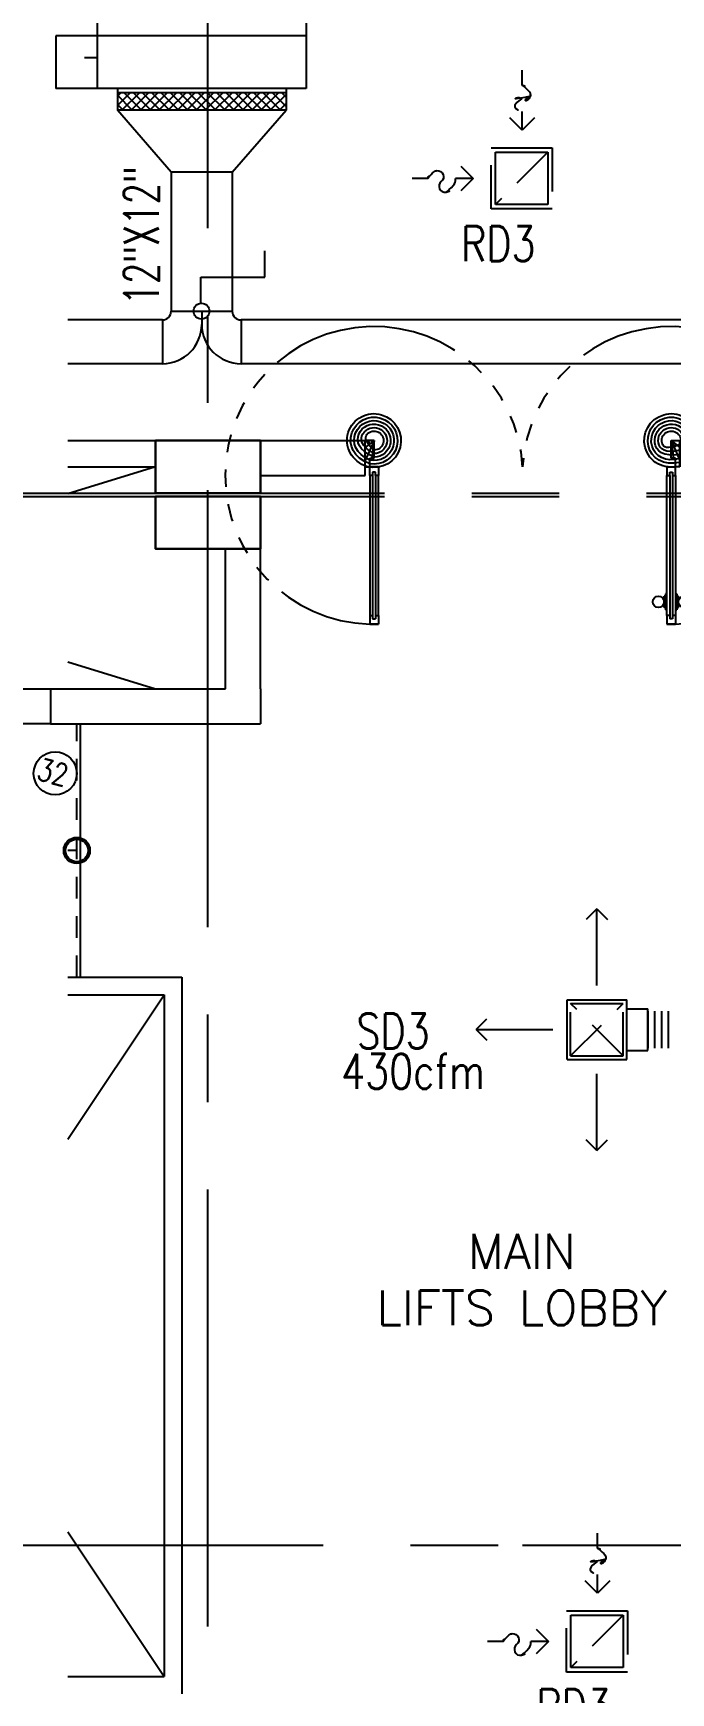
# Model space of a CAD drawing. Extents: x 417866029 to 417866302, y 43498045 to 43498122.
# Drawn here: x 417866034.4 to 417866038.05, y 43498072.13 to 43498081.62 of the extents above; entities that cross this region are included whole.
import ezdxf
from ezdxf.enums import TextEntityAlignment as Align

# ---------------------------------------------------------------- set-up
doc = ezdxf.new("R2010")
doc.units = 0
doc.header["$MEASUREMENT"] = 0
for name, pattern in [('CENTERX2', [4, 2.5, -0.5, 0.5, -0.5]), ('HIDDEN', [0.375, 0.25, -0.125]), ('HIDDEN2', [0.1875, 0.125, -0.0625])]:
    doc.linetypes.add(name, pattern=pattern)
doc.layers.get('0').update_dxf_attribs({"linetype": 'CONTINUOUS'})
for name, color, linetype in [('AXES', 11, 'CENTERX2'), ('COL', 7, 'CONTINUOUS'), ('DOOR', 9, 'CONTINUOUS'), ('DUCT', 6, 'CONTINUOUS'), ('FCU', 6, 'CONTINUOUS'), ('HAT', 11, 'CONTINUOUS'), ('M-AC-FLEX', 7, 'CONTINUOUS'), ('M-EGU.', 2, 'CONTINUOUS'), ('M-TEXT', 2, 'CONTINUOUS'), ('RM-NAME', 9, 'CONTINUOUS'), ('SHAFT', 9, 'CONTINUOUS'), ('STR', 9, 'CONTINUOUS'), ('WALL', 9, 'CONTINUOUS')]:
    doc.layers.add(name, color=color, linetype=linetype)
doc.styles.add('ROMANS', font='ROMANS.shx', dxfattribs={"width": 0.6})

# ---------------------------------------------------------------- blocks, each defined once
blk = doc.blocks.new('A$C272A55A0')
at = {"layer": 'DOOR', "color": 0, "linetype": 'ByBlock'}
for p, q in [((-0.0001203324354719371, 900.3541752648598), (-0.0001203324500238523, 1050.354175264831)), ((49.99987966756453, 1050.354175264918), (-0.0001203324354719371, 1050.354175264918)), ((49.99987966756453, 950.354175264918), (49.99987966756453, 1050.354175264918)), ((1749.999879667535, 950.354175264918), (1749.999879667535, 1050.354175264918)), ((1749.999879667535, 1050.354175264918), (1799.999879667535, 1050.354175264918)), ((1799.999879667535, 1050.354175264918), (1799.999879667535, 900.354175264918)), ((24.99987966756453, 950.354175264918), (49.99987966756453, 950.354175264918)), ((24.99987966756453, 900.354175264918), (24.99987966756453, 950.354175264918)), ((1774.999879667535, 950.354175264918), (1749.999879667535, 950.354175264918)), ((1774.999879667535, 900.354175264918), (1774.999879667535, 950.354175264918)), ((-0.0001203324354719371, 900.354175264918), (24.99987966756453, 900.354175264918)), ((74.99987966756453, 900.354175264918), (24.99987966756453, 900.354175264918)), ((24.99987966756453, 850.354175264918), (24.99987966756453, 900.354175264918)), ((57.99987966756453, 870.354175264918), (41.99987966756453, 870.354175264918)), ((41.99987966756453, 870.354175264918), (41.99987966756453, 850.354175264918)), ((57.99987966756453, 850.354175264918), (57.99987966756453, 870.354175264918)), ((74.99987966756453, 900.354175264918), (74.99987966756453, 850.354175264918)), ((1724.999879667535, 900.354175264918), (1774.999879667535, 900.354175264918)), ((1724.999879667535, 900.354175264918), (1724.999879667535, 850.354175264918)), ((1741.999879667535, 870.354175264918), (1757.999879667535, 870.354175264918)), ((1741.999879667535, 850.354175264918), (1741.999879667535, 870.354175264918)), ((1757.999879667535, 870.354175264918), (1757.999879667535, 850.354175264918)), ((1799.999879667535, 900.354175264918), (1774.999879667535, 900.354175264918)), ((1774.999879667535, 850.354175264918), (1774.999879667535, 900.354175264918)), ((41.99987966756453, 850.354175264918), (24.99987966756453, 850.354175264918)), ((74.99987966756453, 850.354175264918), (57.99987966756453, 850.354175264918)), ((1724.999879667535, 850.354175264918), (1741.999879667535, 850.354175264918)), ((1757.999879667535, 850.354175264918), (1774.999879667535, 850.354175264918)), ((1717.799879667495, 160.1117180435103), (1708.799879667495, 160.1117180435103)), ((1708.799879667495, 95.31171804352198), (1708.799879667495, 160.1117180435103)), ((1717.799879667495, 95.31171804352198), (1708.799879667495, 95.31171804352198)), ((1724.999879667535, 172.7117180435162), (1717.799879667495, 172.7117180435162)), ((1717.799879667495, 172.7117180435162), (1717.799879667495, 82.71171804351616)), ((1717.799879667495, 95.31171804352198), (1717.799879667495, 160.1117180435103)), ((1774.999879667535, 172.7117180435162), (1782.199879667576, 172.7117180435162)), ((1782.199879667576, 172.7117180435162), (1782.199879667576, 82.71171804351616)), ((1782.199879667576, 160.1117180435103), (1791.199879667576, 160.1117180435103)), ((1782.199879667576, 95.31171804352198), (1782.199879667576, 160.1117180435103)), ((1782.199879667576, 95.31171804352198), (1791.199879667576, 95.31171804352198)), ((1791.199879667576, 95.31171804352198), (1791.199879667576, 160.1117180435103)), ((24.99987966756453, 50.35417526491801), (41.99987966753542, 50.35417526491801)), ((24.99987966756453, 50.35417526491801), (24.99987966756453, 0.3541752649180125)), ((24.99987966756453, 0.3541752649180125), (74.99987966756453, 0.3541752649180125)), ((74.99987966756453, 0.3541752649180125), (24.99987966756453, 0.3541752649180125)), ((41.99987966753542, 50.35417526491801), (41.99987966753542, 30.35417526491801)), ((41.99987966756453, 30.35417526491801), (57.99987966756453, 30.35417526491801)), ((57.99987966756453, 50.35417526491801), (74.99987966756453, 50.35417526491801)), ((57.99987966756453, 50.35417526491801), (57.99987966756453, 30.35417526491801)), ((74.99987966756453, 50.35417526491801), (74.99987966704066, 0.3541752648889087)), ((1724.999879667535, 82.71171804351616), (1717.799879667495, 82.71171804351616)), ((1741.999879667535, 50.35417526491801), (1724.999879667535, 50.35417526491801)), ((1724.999879667535, 50.35417526491801), (1724.999879668059, 0.3541752648889087)), ((1774.999879667535, 0.3541752649180125), (1724.999879667535, 0.3541752649180125)), ((1724.999879667535, 0.3541752649180125), (1774.999879667535, 0.3541752649180125)), ((1741.999879667535, 50.35417526491801), (1741.999879667535, 30.35417526491801)), ((1757.999879667535, 30.35417526491801), (1741.999879667535, 30.35417526491801)), ((1774.999879667535, 50.35417526491801), (1757.999879667565, 50.35417526491801)), ((1757.999879667565, 50.35417526491801), (1757.999879667565, 30.35417526491801)), ((1774.999879667535, 82.71171804351616), (1782.199879667576, 82.71171804351616)), ((1774.999879667535, 50.35417526491801), (1774.999879667535, 0.3541752649180125))]:
    blk.add_line(p, q, dxfattribs=at)
at = {"layer": 'DOOR', "color": 9, "linetype": 'ByBlock'}
for p, q in [((49.99987966756453, 1050.354175264918), (-0.0001203324354719371, 1010.208440949064)), ((49.99987966756453, 1050.354175264918), (-0.0001203324354719371, 936.6442452724732)), ((49.99987966756453, 1050.354175264918), (36.64259362407029, 950.354175264918)), ((1749.999879667535, 1050.354175264918), (1799.999879667535, 1010.208440949064)), ((1749.999879667535, 1050.354175264918), (1799.999879667535, 936.6442452724732)), ((1749.999879667535, 1050.354175264918), (1763.35716571103, 950.354175264918))]:
    blk.add_line(p, q, dxfattribs=at)
at = {"layer": 'DOOR', "linetype": 'ByBlock'}
for p, q in [((24.99987966756453, 850.354175264918), (24.99987966756453, 50.35417526491801)), ((41.99987966756453, 850.354175264918), (41.99987966753542, 50.35417526491801)), ((57.99987966756453, 850.354175264918), (57.99987966756453, 50.35417526491801)), ((74.99987966756453, 50.35417526491801), (74.99987966756453, 850.354175264918)), ((1724.999879667535, 50.35417526491801), (1724.999879667535, 850.354175264918)), ((1741.999879667535, 850.354175264918), (1741.999879667535, 50.35417526491801)), ((1757.999879667535, 850.354175264918), (1757.999879667565, 50.35417526491801)), ((1774.999879667535, 850.354175264918), (1774.999879667535, 50.35417526491801))]:
    blk.add_line(p, q, dxfattribs=at)
at = {"layer": 'DOOR', "color": 0, "linetype": 'ByBlock'}
for centre in [(1676.468935452576, 127.7117180435162), (1823.530823882553, 127.7117180435162)]:
    blk.add_circle(centre, 32.39999999998526, dxfattribs=at)
at = {"layer": 'DOOR', "color": 9, "linetype": 'ByBlock'}
for centre, radius, start, end in [((49.99987966756453, 1050.354175264918), 34.40195781277725, 180, 270), ((49.99987966756453, 1050.354175264918), 14.40195781277725, 180, 270), ((1749.999879667535, 1050.354175264918), 14.40195781277725, 270, 0), ((1749.999879667535, 1050.354175264918), 34.40195781277725, 270, 0), ((49.99987966756453, 1050.354175264918), 54.40195781277725, 203.2073828919769, 270), ((49.99987966756453, 1050.354175264918), 74.40195781277725, 227.7764264168309, 270), ((49.99987966756453, 1050.354175264918), 94.40195781277725, 238.0181880330829, 270), ((1749.999879667535, 1050.354175264918), 54.40195781277725, 270, 336.7926171080232), ((1749.999879667535, 1050.354175264918), 74.40195781277725, 270, 312.2235735831691), ((1749.999879667535, 1050.354175264918), 94.40195781277725, 270, 301.9818119669171), ((49.99987966756453, 1050.354175264918), 114.4019578127773, 244.083841882062, 257.3774258712915), ((49.99987966756453, 1050.354175264918), 134.4019578127773, 248.1598493930308, 259.2800236451595), ((49.99987966756453, 1050.354175264918), 154.4019578127773, 251.1052885492919, 256.2857707775486), ((1749.999879667535, 1050.354175264918), 114.4019578127773, 282.6225741287084, 295.916158117938), ((1749.999879667535, 1050.354175264918), 134.4019578127773, 280.7199763548405, 291.8401506069692), ((1749.999879667535, 1050.354175264918), 154.4019578127773, 283.7142292224514, 288.8947114507081)]:
    blk.add_arc(centre, radius, start, end, dxfattribs=at)
at = {"layer": 'DOOR', "linetype": 'HIDDEN', "ltscale": 0.5}
for centre, radius, start, end in [((49.99987966756453, 851.395841931575), 851.4087845464003, 268.3173765331032, 3.296482377102192), ((1749.999879667521, 851.3958419315459), 851.4087845463584, 176.7035176228957, 271.6826234668978)]:
    blk.add_arc(centre, radius, start, end, dxfattribs=at)
at = {"layer": 'WALL', "linetype": 'ByBlock'}
blk.add_line((1799.999879667565, 900.3541752650344), (1799.99987966755, 1050.354175265005), dxfattribs=at)
blk = doc.blocks.new('*X39')
at = {"color": 0}
for p, q in [((-750.2433014437457, 2537.8032310737), (-672.2561432365363, 2615.790389280909)), ((-750.243301443746, 2590.836239662691), (-725.2891518255274, 2615.790389280909)), ((-659.6350886662223, 2515.790389280909), (-750.2433014437461, 2606.398602058433)), ((-719.2231346475452, 2515.790389280909), (-619.2231346475452, 2615.790389280909)), ((-606.6020800772312, 2515.790389280909), (-706.6020800772312, 2615.790389280909)), ((-666.190126058554, 2515.790389280909), (-566.1901260585541, 2615.790389280909)), ((-553.5690714882402, 2515.790389280909), (-653.5690714882402, 2615.790389280909)), ((-613.157117469563, 2515.790389280909), (-513.1571174695631, 2615.790389280909)), ((-500.5360628992491, 2515.790389280909), (-600.5360628992491, 2615.790389280909)), ((-560.124108880572, 2515.790389280909), (-460.124108880572, 2615.790389280909)), ((-447.5030543102581, 2515.790389280909), (-547.503054310258, 2615.790389280909)), ((-507.0911002915809, 2515.790389280909), (-407.0911002915809, 2615.790389280909)), ((-394.470045721267, 2515.790389280909), (-494.470045721267, 2615.790389280909)), ((-454.0580917025898, 2515.790389280909), (-354.0580917025898, 2615.790389280909)), ((-341.4370371322759, 2515.790389280909), (-441.4370371322759, 2615.790389280909)), ((-401.0250831135987, 2515.790389280909), (-301.0250831135988, 2615.790389280909)), ((-288.4040285432848, 2515.790389280909), (-388.4040285432848, 2615.790389280909)), ((-347.9920745246076, 2515.790389280909), (-247.9920745246077, 2615.790389280909)), ((-235.3710199542938, 2515.790389280909), (-335.3710199542938, 2615.790389280909)), ((-294.9590659356166, 2515.790389280909), (-194.9590659356166, 2615.790389280909)), ((-182.3380113653027, 2515.790389280909), (-282.3380113653027, 2615.790389280909)), ((-241.9260573466255, 2515.790389280909), (-141.9260573466256, 2615.790389280909)), ((-129.3050027763116, 2515.790389280909), (-229.3050027763116, 2615.790389280909)), ((-188.8930487576345, 2515.790389280909), (-88.89304875763449, 2615.790389280909)), ((-76.27199418732056, 2515.790389280909), (-176.2719941873206, 2615.790389280909)), ((-135.8600401686434, 2515.790389280909), (-35.86004016864342, 2615.790389280909)), ((-23.23898559832949, 2515.790389280909), (-123.2389855983295, 2615.790389280909)), ((-82.82703157965233, 2515.790389280909), (17.17296842034765, 2615.790389280909)), ((29.79402299066158, 2515.790389280909), (-70.2059770093384, 2615.790389280909)), ((-29.79402299066158, 2515.790389280909), (70.2059770093384, 2615.790389280909)), ((82.82703157965233, 2515.790389280909), (-17.17296842034765, 2615.790389280909)), ((23.23898559832949, 2515.790389280909), (123.2389855983295, 2615.790389280909)), ((135.8600401686434, 2515.790389280909), (35.86004016864342, 2615.790389280909)), ((76.27199418732056, 2515.790389280909), (176.2719941873206, 2615.790389280909)), ((188.8930487576345, 2515.790389280909), (88.89304875763449, 2615.790389280909)), ((129.3050027763116, 2515.790389280909), (214.7566985562537, 2601.242085060851)), ((214.7566985562536, 2542.959748071281), (141.9260573466256, 2615.790389280909)), ((214.7566985562537, 2595.992756660272), (194.9590659356166, 2615.790389280909)), ((-712.6680972552134, 2515.790389280909), (-750.2433014437458, 2553.365593469442)), ((182.3380113653027, 2515.790389280909), (214.7566985562536, 2548.20907647186))]:
    blk.add_line(p, q, dxfattribs=at)
blk = doc.blocks.new('WAP16')
at = {"color": 6}
for p, q in [((-597, 0), (-597, -737)), ((-597, 0), (597, 0)), ((597, 0), (597, -737)), ((-597, -437), (597, -437)), ((-597, -737), (597, -737))]:
    blk.add_line(p, q, dxfattribs=at)
at = {"color": 3}
for p, q in [((-597, -32), (597, -32)), ((597, -437), (835, -437)), ((835, -437), (835, -737)), ((597, -562.0173622146249), (670.3489288687706, -562.0173622146249)), ((-482.5, -737), (-482.5, -862)), ((482.5, -737), (482.5, -862)), ((597, -737), (835, -737)), ((-482.5, -762), (482.5, -762)), ((-482.5, -862), (482.5, -862))]:
    blk.add_line(p, q, dxfattribs=at)
at = {"color": 11}
blk.add_blockref('*X39', (267.7433014512062, -3377.790389284492), dxfattribs=at)
blk = doc.blocks.new('RM1')
at = {"layer": 'RM-NAME', "style": 'ROMANS'}
for tag, p in [('ROOMNAME1', (0, 323.8095238059759)), ('ROOMNAME2', (0, 0))]:
    blk.add_attdef(tag, text='', height=200, dxfattribs=at).set_placement(p, align=Align.MIDDLE)
blk = doc.blocks.new('C5')
at = {"layer": 'HAT', "linetype": 'ByBlock'}
h = blk.add_hatch(dxfattribs=at)
h.set_pattern_fill('ANSI31', color=256, scale=300, style=0)
h.set_pattern_definition([(45, (-223356.1822811712, -51411.00533739349), (-26.51650429449553, 26.51650429449553), [])])
h.paths.add_polyline_path([(300.0000000001455, 300.0000000000218), (0, 300.0000000000146), (0, 1.455191522836685e-11), (300.0000000001164, 3.637978807091713e-11)])
h.paths.add_polyline_path([(599.9999999999709, 300.0000000000073), (300.0000000001455, 300.0000000000073), (300.0000000000873, 4.365574568510056e-11), (600, 6.548361852765083e-11)])
at = {"layer": 'COL'}
blk.add_lwpolyline([(600, 300.0000000000509), (0, 300.0000000000218), (0, 2.91038304567337e-11), (600, 5.820766091346741e-11)], close=True, dxfattribs=at)

msp = doc.modelspace()

# ---------------------------------------------------------------- linework, layer by layer
at = {"layer": 'AXES'}
for p, q in [((417866035.4034642, 43498044.50641705), (417866035.4034642, 43498121.77705345)), ((417866035.4034642, 43498044.50641705), (417866035.4034642, 43498121.77705345)), ((417866029.9125524, 43498078.99071069), (417866042.6034642, 43498078.99071069)), ((417866029.9125524, 43498078.97071069), (417866042.6034642, 43498078.97071069)), ((417866029.5625525, 43498072.97071069), (417866037.2034642, 43498072.97071069)), ((417866037.2034642, 43498072.97071069), (417866053.4034642, 43498072.97071069))]:
    msp.add_line(p, q, dxfattribs=at)
at = {"layer": 'COL'}
msp.add_lwpolyline([(417866034.3141134, 43498077.67100413), (417866034.3141134, 43498077.87100413), (417866034.5034631, 43498077.87071069), (417866034.5034631, 43498077.67071069)], close=True, dxfattribs=at)
at = {"layer": 'DUCT', "linetype": 'ByBlock'}
for p, q in [((417866035.1926805, 43498080.82602517), (417866034.8851805, 43498081.18098773)), ((417866035.5426806, 43498080.82602517), (417866035.8501806, 43498081.18098773)), ((417866035.1926805, 43498080.82602517), (417866035.1926805, 43498080.03073951)), ((417866035.5426806, 43498080.82602517), (417866035.1926805, 43498080.82602517)), ((417866035.5426806, 43498080.82602517), (417866035.5426806, 43498080.03073951)), ((417866035.1426806, 43498079.98073951), (417866035.1426806, 43498079.73073951)), ((417866035.1926805, 43498080.03073951), (417866035.5426806, 43498080.03073951)), ((417866035.3676805, 43498080.03073951), (417866035.3676805, 43498079.95573951)), ((417866043.4721085, 43498079.98073951), (417866035.5926806, 43498079.98073951)), ((417866035.5926806, 43498079.98073951), (417866035.5926806, 43498079.73073951)), ((417866043.4721085, 43498079.73073951), (417866035.5926806, 43498079.73073951))]:
    msp.add_line(p, q, dxfattribs=at)
at = {"layer": 'DUCT', "color": 2, "linetype": 'ByBlock'}
for p, q in [((417866035.7291926, 43498080.22481811), (417866035.7291926, 43498080.37713515)), ((417866035.3624259, 43498080.07661696), (417866035.3624259, 43498080.22481811)), ((417866035.3624259, 43498080.22481811), (417866035.7291926, 43498080.22481811))]:
    msp.add_line(p, q, dxfattribs=at)
at = {"layer": 'DUCT', "linetype": 'Continuous'}
for p, q in [((417866035.1426806, 43498079.98073951), (417866034.6027731, 43498079.98073951)), ((417866035.1426806, 43498079.73073951), (417866034.6027731, 43498079.73073951))]:
    msp.add_line(p, q, dxfattribs=at)
at = {"layer": 'DUCT', "color": 2, "linetype": 'ByBlock'}
msp.add_circle((417866035.3665458, 43498080.0313336), 0.0452833510391647, dxfattribs=at)
at = {"layer": 'DUCT', "linetype": 'ByBlock'}
for centre, radius, start, end in [((417866035.1426806, 43498080.03073951), 0.05, 270, 0), ((417866035.1426806, 43498079.95573951), 0.225, 270, 0), ((417866035.5926806, 43498079.95573951), 0.225, 180, 270), ((417866035.5926806, 43498080.03073951), 0.05, 180, 270)]:
    msp.add_arc(centre, radius, start, end, dxfattribs=at)
at = {"layer": 'M-AC-FLEX', "color": 11}
for p, q in [((417866037.9189197, 43498076.02620764), (417866037.9189197, 43498075.81521374)), ((417866037.9579198, 43498076.02620764), (417866037.9579198, 43498075.81521374)), ((417866037.9969198, 43498076.02620764), (417866037.9969198, 43498075.81521374)), ((417866038.0359198, 43498076.02620764), (417866038.0359198, 43498075.81521374))]:
    msp.add_line(p, q, dxfattribs=at)
at = {"layer": 'M-AC-FLEX'}
for points in [[(417866037.9189197, 43498076.02620764, 1), (417866037.9579198, 43498076.02620764, -0.9999999999999997), (417866037.9969198, 43498076.02620764)], [(417866038.0359198, 43498076.02620764, -1), (417866037.9969198, 43498076.02620764, 0.9999999999999997), (417866037.9579198, 43498076.02620764)], [(417866037.9579198, 43498076.02620764, -1), (417866037.9969198, 43498076.02620764)], [(417866037.9969198, 43498076.02620764, 1), (417866037.9579198, 43498076.02620764)], [(417866037.9969198, 43498076.02620764, 0.9999999999999997), (417866038.0359198, 43498076.02620764, -0.9999999999999997), (417866038.0749198, 43498076.02620764, 0.9999999999999997), (417866038.1139199, 43498076.02620764, -1.01800509972273), (417866038.152236, 43498076.02620764)], [(417866037.9189197, 43498075.81521374, -1), (417866037.9579198, 43498075.81521374, 0.9999999999999997), (417866037.9969198, 43498075.81521374)], [(417866038.0359198, 43498075.81521374, 1), (417866037.9969198, 43498075.81521374, -0.9999999999999997), (417866037.9579198, 43498075.81521374)], [(417866037.9969197, 43498075.81516553, -1.000000764127005), (417866037.9579198, 43498075.81521374)], [(417866037.9579199, 43498075.81516553, 1.000000764127005), (417866037.9969198, 43498075.81521374)], [(417866037.9969198, 43498075.81521374, -0.9999999999999997), (417866038.0359198, 43498075.81521374, 0.9999999999999997), (417866038.0749198, 43498075.81521374, -1), (417866038.1139199, 43498075.81521374, 1.018005099723095), (417866038.152236, 43498075.81521374)]]:
    msp.add_lwpolyline(points, format="xyb", dxfattribs=at)
at = {"layer": 'M-EGU.'}
for p, q in [((417866037.2006965, 43498081.32375526), (417866037.2006965, 43498081.4097518)), ((417866037.2006965, 43498081.066608), (417866037.1299868, 43498081.13731882)), ((417866037.2006965, 43498081.066608), (417866037.2006965, 43498081.1734651)), ((417866037.2714063, 43498081.13731882), (417866037.2006965, 43498081.066608)), ((417866037.0475349, 43498080.64071039), (417866037.0475349, 43498080.940711)), ((417866037.0475349, 43498080.940711), (417866037.3475311, 43498080.940711)), ((417866037.3475311, 43498080.940711), (417866037.3475311, 43498080.64071039)), ((417866036.8494188, 43498080.86108638), (417866036.9201285, 43498080.79037555)), ((417866036.6598315, 43498080.79037555), (417866036.5711955, 43498080.79037555)), ((417866036.9201285, 43498080.79037555), (417866036.8190673, 43498080.79037555)), ((417866036.9201285, 43498080.79037555), (417866036.8494188, 43498080.71966473)), ((417866037.3475311, 43498080.64071039), (417866037.0475349, 43498080.64071039)), ((417866037.6285148, 43498076.61190952), (417866037.5674198, 43498076.5508156)), ((417866037.6285148, 43498076.1731026), (417866037.6285148, 43498076.61190952)), ((417866037.6285148, 43498076.61190952), (417866037.6896099, 43498076.5508156)), ((417866037.4581119, 43498076.0911104), (417866037.7989177, 43498076.0911104)), ((417866037.4581119, 43498075.75031098), (417866037.4581119, 43498076.0911104)), ((417866037.7989177, 43498075.75031098), (417866037.7989177, 43498076.0911104)), ((417866036.9373031, 43498075.92071069), (417866036.9983982, 43498075.98180461)), ((417866037.7989177, 43498076.04071049), (417866037.9189197, 43498076.04071049)), ((417866037.9189197, 43498075.80071089), (417866037.9189197, 43498076.04071049)), ((417866036.9373031, 43498075.92071069), (417866037.3761182, 43498075.92071069)), ((417866036.9373031, 43498075.92071069), (417866036.9983982, 43498075.85961677)), ((417866037.7989177, 43498075.80071089), (417866037.9189197, 43498075.80071089)), ((417866037.4581119, 43498075.75031098), (417866037.7989177, 43498075.75031098)), ((417866037.6285148, 43498075.22951186), (417866037.6285148, 43498075.66831878)), ((417866037.6285148, 43498075.22951186), (417866037.5674198, 43498075.29060578)), ((417866037.6285148, 43498075.22951186), (417866037.6896099, 43498075.29060578)), ((417866037.6316783, 43498072.95375525), (417866037.6316783, 43498073.0397518)), ((417866037.6316783, 43498072.69660799), (417866037.5609685, 43498072.76731881)), ((417866037.6316783, 43498072.69660799), (417866037.6316783, 43498072.80346509)), ((417866037.702388, 43498072.76731881), (417866037.6316783, 43498072.69660799)), ((417866037.4785167, 43498072.27071039), (417866037.4785167, 43498072.57071099)), ((417866037.4785167, 43498072.57071099), (417866037.7785128, 43498072.57071099)), ((417866037.7785128, 43498072.57071099), (417866037.7785128, 43498072.27071039)), ((417866037.2804005, 43498072.49108637), (417866037.3511103, 43498072.42037555)), ((417866037.0908133, 43498072.42037555), (417866037.0021773, 43498072.42037555)), ((417866037.3511103, 43498072.42037555), (417866037.2500491, 43498072.42037555)), ((417866037.3511103, 43498072.42037555), (417866037.2804005, 43498072.34966473)), ((417866037.7785128, 43498072.27071039), (417866037.4785167, 43498072.27071039))]:
    msp.add_line(p, q, dxfattribs=at)
at = {"layer": 'M-EGU.', "linetype": 'HIDDEN'}
for p, q in [((417866037.0225353, 43498080.61571034), (417866037.0225353, 43498080.96571105)), ((417866037.0225353, 43498080.96571105), (417866037.3725308, 43498080.96571105)), ((417866037.3475311, 43498080.940711), (417866037.0475349, 43498080.64071039)), ((417866037.3725308, 43498080.96571105), (417866037.3725308, 43498080.61571034)), ((417866037.3725308, 43498080.61571034), (417866037.0225353, 43498080.61571034)), ((417866037.4781123, 43498075.77031095), (417866037.7789174, 43498076.07111043)), ((417866037.7789174, 43498075.77031095), (417866037.4781123, 43498076.07111043)), ((417866037.4781123, 43498076.07111043), (417866037.7789174, 43498076.07111043)), ((417866037.4781123, 43498075.77031095), (417866037.4781123, 43498076.07111043)), ((417866037.7789174, 43498075.77031095), (417866037.7789174, 43498076.07111043)), ((417866037.4781123, 43498075.77031095), (417866037.7789174, 43498075.77031095)), ((417866037.453517, 43498072.24571034), (417866037.453517, 43498072.59571104)), ((417866037.453517, 43498072.59571104), (417866037.8035125, 43498072.59571104)), ((417866037.7785128, 43498072.57071099), (417866037.4785167, 43498072.27071039)), ((417866037.8035125, 43498072.59571104), (417866037.8035125, 43498072.24571034)), ((417866037.8035125, 43498072.24571034), (417866037.453517, 43498072.24571034))]:
    msp.add_line(p, q, dxfattribs=at)
at = {"layer": 'M-EGU.'}
for points in [[(417866037.2006965, 43498081.32375526, -0.1878616880635112), (417866037.2375703, 43498081.3010253, -0.2026446714702415), (417866037.2474481, 43498081.26187107, -0.6169147816705048), (417866037.1973283, 43498081.24567681, 0.6687084752237648), (417866037.1501373, 43498081.22650868, 0.1942850651709176), (417866037.1643682, 43498081.19063329, 0.1860514396155063), (417866037.2006965, 43498081.1734651)], [(417866036.6598315, 43498080.79037555, -0.1324001419046424), (417866036.6821151, 43498080.82255195, -0.15664048728736), (417866036.7129101, 43498080.83524883, -0.7366118572675341), (417866036.7381479, 43498080.77230697, 0.7742319307937748), (417866036.7659887, 43498080.71148046, 0.2033489946306821), (417866036.8081381, 43498080.73893607, 0.1938082075567039), (417866036.8190673, 43498080.79037555)], [(417866037.6316783, 43498072.95375525, -0.1878616880635112), (417866037.6685521, 43498072.9310253, -0.2026446714702415), (417866037.6784298, 43498072.89187106, -0.6169147816705048), (417866037.62831, 43498072.8756768, 0.6687084752237648), (417866037.5811191, 43498072.85650868, 0.1942850651709176), (417866037.59535, 43498072.82063328, 0.1860514396155063), (417866037.6316783, 43498072.80346509)], [(417866037.0908133, 43498072.42037555, -0.1324001419046424), (417866037.1130968, 43498072.45255195, -0.15664048728736), (417866037.1438919, 43498072.46524882, -0.7366118572675341), (417866037.1691296, 43498072.40230697, 0.7742319307937748), (417866037.1969705, 43498072.34148046, 0.2033489946306821), (417866037.2391199, 43498072.36893606, 0.1938082075567039), (417866037.2500491, 43498072.42037555)]]:
    msp.add_lwpolyline(points, format="xyb", dxfattribs=at)
at = {"layer": 'SHAFT'}
for p, q in [((417866035.1034642, 43498079.14071069), (417866034.6027731, 43498078.98561856)), ((417866034.6027731, 43498078.02580258), (417866035.1034636, 43498077.87071069)), ((417866034.6027731, 43498075.29467399), (417866035.1534642, 43498076.12071069)), ((417866034.6027731, 43498073.04674739), (417866035.1534642, 43498072.22071069))]:
    msp.add_line(p, q, dxfattribs=at)
at = {"layer": 'STR', "linetype": 'HIDDEN2'}
msp.add_line((417866034.6534642, 43498076.22071069), (417866034.6534642, 43498077.67071069), dxfattribs=at)
at = {"layer": 'STR'}
for p, q in [((417866034.6734642, 43498076.22071069), (417866034.6734642, 43498077.67071069)), ((417866034.6534642, 43498076.94571069), (417866034.6027731, 43498076.94571068)), ((417866034.6027731, 43498076.22071069), (417866035.2534642, 43498076.22071069)), ((417866035.2534642, 43498076.22071069), (417866035.2534642, 43498072.12071069)), ((417866034.6027731, 43498076.12071069), (417866035.1534642, 43498076.12071069)), ((417866035.1534642, 43498076.12071069), (417866035.1534642, 43498072.22071069)), ((417866034.6027731, 43498072.22071069), (417866035.1534642, 43498072.22071069))]:
    msp.add_line(p, q, dxfattribs=at)
at = {"layer": 'STR', "color": 11}
msp.add_circle((417866034.5296099, 43498077.38674024), 0.1232261724938431, dxfattribs=at)
at = {"layer": 'STR'}
for radius in [0.075, 0.065]:
    msp.add_circle((417866034.6534642, 43498076.94571069), radius, dxfattribs=at)
at = {"layer": 'WALL'}
for p, q in [((417866034.6027731, 43498079.2907185), (417866035.1034642, 43498079.29071971)), ((417866035.7034642, 43498079.2907107), (417866036.3034642, 43498079.2907107)), ((417866036.3034642, 43498079.09071069), (417866036.3034642, 43498079.2907107)), ((417866034.6027731, 43498079.14071785), (417866035.1034642, 43498079.14071894)), ((417866035.7034642, 43498079.09071069), (417866036.3034642, 43498079.09071069)), ((417866035.5034642, 43498077.87071069), (417866035.5034642, 43498078.67071069)), ((417866035.7034642, 43498077.87071069), (417866035.7034642, 43498078.67071069)), ((417866034.5034631, 43498077.87071069), (417866035.5034642, 43498077.87071069)), ((417866035.7034642, 43498077.87071069), (417866035.7034642, 43498077.67071069)), ((417866034.5034631, 43498077.67071069), (417866035.7034642, 43498077.67071069))]:
    msp.add_line(p, q, dxfattribs=at)
at = {"layer": 'WALL', "linetype": 'ByBlock', "ltscale": 0.3}
for points in [[(417866035.1034642, 43498079.29071971), (417866035.7034642, 43498079.29071971), (417866035.7034642, 43498078.99071069), (417866035.1034642, 43498078.99071069)], [(417866035.1034642, 43498078.97071069), (417866035.7034642, 43498078.97071069), (417866035.7034642, 43498078.67071069), (417866035.1034642, 43498078.67071069)]]:
    msp.add_lwpolyline(points, close=True, dxfattribs=at)

# ---------------------------------------------------------------- block references
at = {"layer": 'COL', "linetype": 'ByBlock', "xscale": 0.0009999871253967285, "yscale": 0.001000002026557922, "zscale": 0.001}
for p in [(417866035.1034642, 43498078.99071069), (417866035.1034642, 43498078.67071069)]:
    msp.add_blockref('C5', p, dxfattribs=at)
at = {"layer": 'DOOR', "color": 0, "linetype": 'ByBlock', "xscale": 0.0009999871253967285, "yscale": 0.001000002026557922, "zscale": 0.001}
msp.add_blockref('A$C272A55A0', (417866036.3034644, 43498078.24035652), dxfattribs=at)
at = {"layer": 'FCU', "linetype": 'ByBlock', "xscale": -0.0009999871253967285, "yscale": 0.001000002026557922, "zscale": 0.001}
msp.add_blockref('WAP16', (417866035.3676805, 43498082.04298773), dxfattribs=at)
at = {"layer": 'RM-NAME'}
ref = msp.add_blockref('RM1', (417866037.1990923, 43498074.32917803), dxfattribs=dict(at, xscale=0.0009999871253967285, yscale=0.001000002026557922, zscale=0.001))
ref.add_attrib('ROOMNAME2', 'LIFTS LOBBY', dxfattribs={"height": 0.2, "style": 'ROMANS'}).set_placement((417866037.1990923, 43498074.32917803), align=Align.MIDDLE)
ref.add_attrib('ROOMNAME1', 'MAIN', dxfattribs={"height": 0.2, "style": 'ROMANS'}).set_placement((417866037.1990923, 43498074.65298755), align=Align.MIDDLE)

# ---------------------------------------------------------------- texts
at = {"layer": 'M-TEXT', "linetype": 'ByBlock', "style": 'ROMANS', "width": 0.7}
msp.add_text('12"X12"', height=0.2, rotation=90, dxfattribs=at).set_placement((417866035.1227702, 43498080.06743693))
at = {"layer": 'M-TEXT', "linetype": 'ByBlock', "style": 'ROMANS', "width": 0.8}
msp.add_text('RD3', height=0.2, dxfattribs=at).set_placement((417866036.8517561, 43498080.31788413))
at = {"layer": 'M-TEXT', "style": 'ROMANS', "width": 0.8}
for s, p in [('SD3', (417866036.2530524, 43498075.81362706)), ('430cfm', (417866036.1656598, 43498075.58162522)), ('RD3', (417866037.2827379, 43498071.94788413))]:
    msp.add_text(s, height=0.2, dxfattribs=at).set_placement(p)
at = {"layer": 'STR', "color": 9, "style": 'ROMANS', "width": 0.8}
msp.add_text('32', height=0.125, rotation=344.9999998799442, dxfattribs=at).set_placement((417866034.5167031, 43498077.3931791), align=Align.MIDDLE)

doc.saveas('drawing.dxf')
